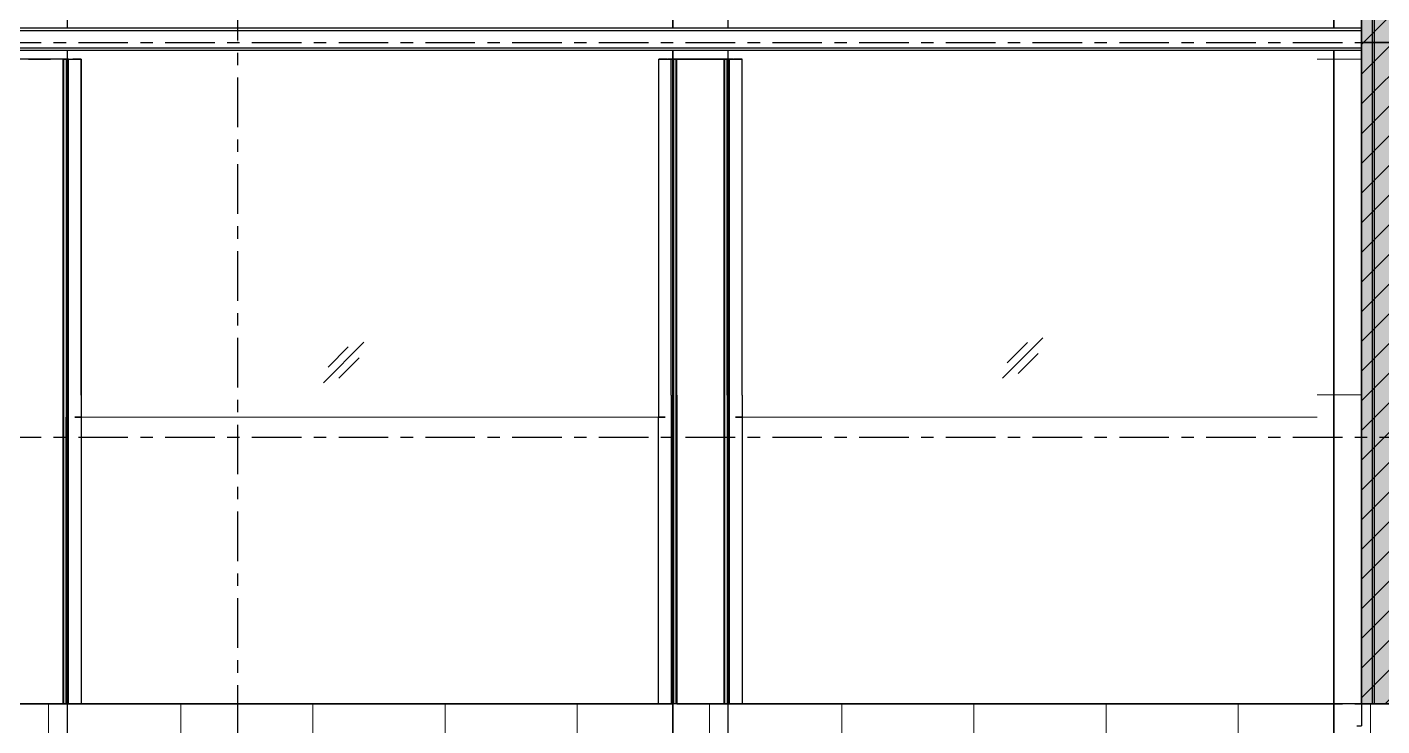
# Model space of a CAD drawing. Header units: millimetres. Extents: x 2519235 to 7246330, y 25937 to 201821.
# Drawn here: x 2954003 to 2960152, y 102190 to 105360 of the extents above; entities that cross this region are included whole.
import ezdxf
from ezdxf.enums import TextEntityAlignment as Align
from ezdxf.xclip import XClip

# ---------------------------------------------------------------- set-up
doc = ezdxf.new("R2010")
doc.units = ezdxf.units.MM
doc.header["$XCLIPFRAME"] = 0
doc.set_wipeout_variables(frame=1)
doc.linetypes.add('HIDDEN', pattern=[0.375, 0.25, -0.125])
doc.linetypes.add('TA_GL_000.90000', pattern=[2.475, 0.9, -0.225, 0.225, -0.225, 0.9])
for name, color, linetype in [('000 - 0_HIDE_OBJ_FRAMING_DEF_SUB_1', 7, 'Continuous'), ('000 - 0_SYM_DWG_GRID-BUBBLE_MAIN_COLOR_1', 7, 'Continuous'), ('000 - 0_SYM_DWG_GRIDLINE_MAIN_COLOR_251', 7, 'Continuous'), ('000 - 0_SYM_DWG_LEVEL_TEXT', 7, 'Continuous'), ('000 - CONCRETE_COL_HATCH_', 7, 'Continuous'), ('000 - CONCRETE_COL_WIPEOUT_', 7, 'Continuous'), ('000 - CONCRETE_PRECAST_CUT_COLOR_3', 7, 'Continuous'), ('000 - CONCRETE_PRECAST_HATCH_', 7, 'Continuous'), ('010 - ASPG_FRAMING_MAIN_COLOR_1', 7, 'Continuous'), ('010 - ASPG_FRAMING_MAIN_COLOR_2', 7, 'Continuous'), ('010 - ASPG_FRAMING_WIPEOUT_', 7, 'Continuous'), ('_Wall-PRECAST-E1', 7, 'HIDDEN'), ('_งานโครงสร้าง', 7, 'Continuous'), ('A-GENM', 7, 'Continuous'), ('A-GLAZ-CURT', 7, 'Continuous')]:
    doc.layers.add(name, color=color, linetype=linetype)
doc.layers.add('A-FLOR-HRAL', color=7, linetype='Continuous', lineweight=35)
doc.layers.add('P-SANR-FIXT', color=7, linetype='Continuous', lineweight=35)
doc.styles.add('Arial', font='arial.ttf', dxfattribs={"height": 300})
doc.styles.add('Arial_1', font='arial.ttf', dxfattribs={"height": 250})
doc.styles.add('TA', font='', dxfattribs={"height": 4.5})
doc.styles.get('TA').set_extended_font_data('Cordia New')

# ---------------------------------------------------------------- blocks, each defined once
blk = doc.blocks.new('Railing - Railing-19082426-ENTRANCE 1 - ELEVATION 1')
at = {"layer": '000 - 0_HIDE_OBJ_FRAMING_DEF_SUB_1', "color": 7, "lineweight": 9}
for q in [(3000318.6, 102290), (3000317.8, 102290)]:
    blk.add_line((3000167.7, 102290), q, dxfattribs=at)
blk = doc.blocks.new('PB-DRAIN-CHANNEL_TYPE B_GRATING - 175W X 100D-33414423-ENTRANCE 1 - ELEVATION 1')
at = {"layer": '000 - 0_HIDE_OBJ_FRAMING_DEF_SUB_1', "color": 7}
for p, q in [((3002697.7, 102290), (3002692.7, 102290)), ((3002862.7, 102290), (3002867.7, 102290))]:
    blk.add_line(p, q, dxfattribs=at)
at = {"layer": '000 - 0_HIDE_OBJ_FRAMING_DEF_SUB_1', "color": 7, "lineweight": 9}
for p, q in [((3002697.7, 102290), (3002862.7, 102290)), ((3002862.7, 102290), (3002697.7, 102290))]:
    blk.add_line(p, q, dxfattribs=at)
blk = doc.blocks.new('Railing - Railing-24173574-ENTRANCE 1 - ELEVATION 1')
at = {"layer": '000 - 0_HIDE_OBJ_FRAMING_DEF_SUB_1', "color": 7, "lineweight": 9}
for p, q in [((3000366.9, 102290), (3000537.7, 102290)), ((3000367.7, 102290), (3000537.7, 102290)), ((3000587.7, 102290), (3001517.7, 102290)), ((3000587.7, 102290), (3001517.7, 102290))]:
    blk.add_line(p, q, dxfattribs=at)
blk = doc.blocks.new('Railing - Railing-25432280-ENTRANCE 1 - ELEVATION 1')
at = {"layer": '000 - 0_HIDE_OBJ_FRAMING_DEF_SUB_1', "color": 7, "lineweight": 9}
for p, q in [((3000537.7, 102290), (3000204.7, 102290)), ((3000537.7, 102290), (3000204.7, 102290)), ((3001737.7, 102290), (3000587.7, 102290)), ((3001737.7, 102290), (3000587.7, 102290)), ((3002392.7, 102290), (3001787.7, 102290)), ((3002392.7, 102290), (3001787.7, 102290)), ((3002880.7, 102290), (3002692.7, 102290)), ((3002880.7, 102290), (3002692.7, 102290))]:
    blk.add_line(p, q, dxfattribs=at)
blk = doc.blocks.new('Railing - Railing-25547395-ENTRANCE 1 - ELEVATION 1')
at = {"layer": '000 - 0_HIDE_OBJ_FRAMING_DEF_SUB_1', "color": 7, "lineweight": 9}
for p, q in [((3000204.7, 103590), (3002880.7, 103590)), ((3000204.7, 103590), (3002880.7, 103590)), ((3000204.7, 102290), (3002880.7, 102290)), ((3000204.7, 102290), (3002880.7, 102290))]:
    blk.add_line(p, q, dxfattribs=at)
blk = doc.blocks.new('Railing - Railing-25547433-ENTRANCE 1 - ELEVATION 1')
at = {"layer": '000 - 0_HIDE_OBJ_FRAMING_DEF_SUB_1', "color": 7, "lineweight": 9}
for p, q in [((3003204.7, 103590), (3005842.7, 103590)), ((3003204.7, 103590), (3005842.7, 103590)), ((3003204.7, 102290), (3005917.7, 102290)), ((3003204.7, 102290), (3005917.7, 102290))]:
    blk.add_line(p, q, dxfattribs=at)
blk = doc.blocks.new('Enrance Curtain Wall Panel Edge 4_3000 - Enrance Curtain Wall Panel Edge 4_3000-8185683-ENTRANCE 1 - ELEVATION 1')
at = {"layer": '000 - 0_HIDE_OBJ_FRAMING_DEF_SUB_1', "color": 7}
for p, q in [((3000537.7, 102290), (3000182.7, 102290)), ((3000182.7, 102290), (3000537.7, 102290)), ((3001467.7, 102290), (3000587.7, 102290)), ((3000587.7, 102290), (3001467.7, 102290)), ((3001467.7, 102290), (3001617.7, 102290)), ((3001617.7, 102290), (3001467.7, 102290)), ((3001617.7, 102290), (3001737.7, 102290)), ((3001617.7, 102290), (3001737.7, 102290)), ((3001787.7, 102290), (3002392.7, 102290)), ((3001787.7, 102290), (3002392.7, 102290)), ((3002692.7, 102290), (3002869.9, 102290)), ((3002692.7, 102290), (3002862.3, 102290)), ((3002880.7, 102290), (3002852.2, 102290)), ((3002852.2, 102290), (3002891.4, 102290)), ((3002858, 102290), (3002852.6, 102290)), ((3002852.6, 102290), (3002880.7, 102290)), ((3002878.7, 102290), (3002858, 102290)), ((3002880.7, 102290), (3002882.7, 102290)), ((3002882.7, 102290), (3002880.7, 102290)), ((3002890.9, 102290), (3002880.7, 102290))]:
    blk.add_line(p, q, dxfattribs=at)
blk = doc.blocks.new('DPA_Curved type A_Corner 2 - Curved Type A_corner 2-V41-ENTRANCE 1 - ELEVATION 1')
at = {"layer": '000 - 0_HIDE_OBJ_FRAMING_DEF_SUB_1', "color": 7}
for p, q in [((3007542.7, 108290), (3006042.7, 108290)), ((3006042.7, 108290), (3006092.7, 108290)), ((3006042.7, 105290), (3006042.7, 108290)), ((3006042.7, 105290), (3006042.7, 108290)), ((3006092.7, 108290), (3006102.7, 108290)), ((3006092.7, 105290), (3006092.7, 108290)), ((3006092.7, 105290), (3006092.7, 108290)), ((3006102.7, 108290), (3007482.7, 108290)), ((3006102.7, 105290), (3006102.7, 108290)), ((3007482.7, 108290), (3007492.7, 108290)), ((3007482.7, 105290), (3007482.7, 108290)), ((3007492.7, 108290), (3007542.7, 108290)), ((3007492.7, 105290), (3007492.7, 108290)), ((3007492.7, 105290), (3007492.7, 108290)), ((3007542.7, 108290), (3007542.7, 105290)), ((3007542.7, 105290), (3007542.7, 108290)), ((3006092.7, 105290), (3006042.7, 105290)), ((3006042.7, 105290), (3007542.7, 105290)), ((3006102.7, 105290), (3006092.7, 105290)), ((3007482.7, 105290), (3006102.7, 105290)), ((3007492.7, 105290), (3007482.7, 105290)), ((3007542.7, 105290), (3007492.7, 105290))]:
    blk.add_line(p, q, dxfattribs=at)
blk = doc.blocks.new('Enrance Curtain Wall Panel Edge 5a - Enrance Curtain Wall Panel Edge 5a-28915756-ENTRANCE 1 - ELEVATION 1')
at = {"layer": '000 - 0_HIDE_OBJ_FRAMING_DEF_SUB_1', "color": 7}
for p, q in [((3000167.7, 105215), (2999917.7, 105215)), ((3000042.7, 105215), (2999935, 105215)), ((3000042.7, 105215), (2999992.7, 105215)), ((2999992.7, 105215), (3000042.7, 105215)), ((3000150.5, 105215), (3000042.7, 105215)), ((3000092.7, 105215), (3000042.7, 105215)), ((3000042.7, 105215), (3000092.7, 105215)), ((3000150.5, 103690), (3000150.5, 105215)), ((3000153.3, 105215), (3000163.5, 105215)), ((3000153.3, 103690), (3000153.3, 105215)), ((3000163.5, 105215), (3000163.5, 103690)), ((3000163.5, 105215), (3000163.5, 103690)), ((3000174.9, 105215), (3000165.5, 105215)), ((3000167.7, 105215), (3000191.7, 105215)), ((3000174.9, 105215), (3000231.6, 105215)), ((3000174.9, 103690), (3000174.9, 105215)), ((3000204.7, 105215), (3000194.5, 105215)), ((3000204.7, 105215), (3000202.7, 105215)), ((3000202.7, 105215), (3000204.7, 105215)), ((3000231.6, 105215), (3000204.7, 105215)), ((3000231.6, 103690), (3000231.6, 105215)), ((3000232.9, 103690), (3000232.9, 105215)), ((3002852.6, 105215), (3002852.6, 103690)), ((3002880.7, 105215), (3002853.9, 105215)), ((3002853.9, 105215), (3002910.6, 105215)), ((3002853.9, 103690), (3002853.9, 105215)), ((3002890.9, 105215), (3002880.7, 105215)), ((3002880.7, 105215), (3002882.7, 105215)), ((3002882.7, 105215), (3002880.7, 105215)), ((3002917.7, 105215), (3002893.8, 105215)), ((3002910.6, 105215), (3002920, 105215)), ((3002910.6, 103690), (3002910.6, 105215)), ((3003167.7, 105215), (3002917.7, 105215)), ((3002922, 103690), (3002922, 105215)), ((3002922, 105215), (3002932.2, 105215)), ((3002922, 103690), (3002922, 105215)), ((3002932.2, 103690), (3002932.2, 105215)), ((3002935, 105215), (3003042.7, 105215)), ((3002935, 103690), (3002935, 105215)), ((3003042.7, 105215), (3002992.7, 105215)), ((3002992.7, 105215), (3003042.7, 105215)), ((3003042.7, 105215), (3003150.5, 105215)), ((3003092.7, 105215), (3003042.7, 105215)), ((3003042.7, 105215), (3003092.7, 105215)), ((3003150.5, 103690), (3003150.5, 105215)), ((3003153.3, 105215), (3003163.5, 105215)), ((3003153.3, 103690), (3003153.3, 105215)), ((3003163.5, 105215), (3003163.5, 103690)), ((3003163.5, 103690), (3003163.5, 105215)), ((3003165.5, 105215), (3003174.9, 105215)), ((3003191.7, 105215), (3003167.7, 105215)), ((3003174.9, 103690), (3003174.9, 105215)), ((3003175.4, 105215), (3003231.6, 105215)), ((3003204.7, 105215), (3003194.5, 105215)), ((3003204.7, 105215), (3003202.7, 105215)), ((3003202.7, 105215), (3003204.7, 105215)), ((3003231.6, 105215), (3003204.7, 105215)), ((3003231.6, 103690), (3003231.6, 105215)), ((3003232.9, 103690), (3003232.9, 105215)), ((3000150.5, 103590), (3000150.5, 103690)), ((3000153.3, 103590), (3000153.3, 103690)), ((3000163.5, 103690), (3000163.5, 103590)), ((3000163.5, 103690), (3000163.5, 103590)), ((3000174.9, 103590), (3000174.9, 103690)), ((3000231.6, 103690), (3000231.6, 103590)), ((3002853.9, 103590), (3002853.9, 103690)), ((3002910.6, 103690), (3002910.6, 103590)), ((3002922, 103590), (3002922, 103690)), ((3002922, 103590), (3002922, 103690)), ((3002932.2, 103590), (3002932.2, 103690)), ((3002935, 103690), (3002935, 103590)), ((3003150.5, 103590), (3003150.5, 103690)), ((3003153.3, 103590), (3003153.3, 103690)), ((3003163.5, 103690), (3003163.5, 103590)), ((3003163.5, 103690), (3003163.5, 103590)), ((3003174.9, 103590), (3003174.9, 103690)), ((3003231.6, 103690), (3003231.6, 103590)), ((3000150.5, 102290), (3000150.5, 103590)), ((3000153.3, 102290), (3000153.3, 103590)), ((3000163.5, 103590), (3000163.5, 102290)), ((3000163.5, 102290), (3000163.5, 103590)), ((3000174.9, 102290), (3000174.9, 103590)), ((3000204.7, 103590), (3000202.7, 103590)), ((3000202.7, 103590), (3000204.7, 103590)), ((3000233, 103590), (3000204.7, 103590)), ((3000204.7, 103590), (3000231.6, 103590)), ((3000231.6, 103590), (3000232.4, 103590)), ((3000233.2, 102290), (3000233.2, 103590)), ((3002852.2, 102290), (3002852.2, 103590)), ((3002852.5, 103590), (3002880.7, 103590)), ((3002853.1, 103590), (3002853.9, 103590)), ((3002880.7, 103590), (3002853.9, 103590)), ((3002882.7, 103590), (3002880.7, 103590)), ((3002880.7, 103590), (3002882.7, 103590)), ((3002910.6, 103590), (3002910.6, 102290)), ((3002922, 102290), (3002922, 103590)), ((3002922, 102290), (3002922, 103590)), ((3002932.2, 102290), (3002932.2, 103590)), ((3002935, 103590), (3002935, 102290)), ((3003150.5, 102290), (3003150.5, 103590)), ((3003153.3, 102290), (3003153.3, 103590)), ((3003163.5, 103590), (3003163.5, 102290)), ((3003163.5, 103590), (3003163.5, 102290)), ((3003174.9, 102290), (3003174.9, 103590)), ((3003202.7, 103590), (3003204.7, 103590)), ((3003204.7, 103590), (3003202.7, 103590)), ((3003204.7, 103590), (3003233, 103590)), ((3003231.6, 103590), (3003204.7, 103590)), ((3003231.6, 103590), (3003232.4, 103590)), ((3003233.2, 102290), (3003233.2, 103590)), ((2999917.7, 102290), (3000167.7, 102290)), ((3000042.7, 102290), (2999935, 102290)), ((2999994.4, 102290), (2999999.4, 102290)), ((2999999.4, 102290), (2999994.4, 102290)), ((2999999.8, 102290), (3000042.7, 102290)), ((3000042.7, 102290), (2999999.8, 102290)), ((3000150.5, 102290), (3000042.7, 102290)), ((3000042.7, 102290), (3000092.7, 102290)), ((3000092.7, 102290), (3000042.7, 102290)), ((3000153.3, 102290), (3000150.5, 102290)), ((3000163.5, 102290), (3000153.3, 102290)), ((3000165.5, 102290), (3000163.5, 102290)), ((3000174.9, 102290), (3000165.5, 102290)), ((3000167.7, 102290), (3000191.7, 102290)), ((3000233.2, 102290), (3000174.9, 102290)), ((3000194.5, 102290), (3000204.8, 102290)), ((3000204.7, 102290), (3000202.7, 102290)), ((3000202.7, 102290), (3000204.7, 102290)), ((3000232.9, 102290), (3000204.7, 102290)), ((3000204.7, 102290), (3000233.2, 102290)), ((3000206.7, 102290), (3000227.5, 102290)), ((3001467.7, 102290), (3000215.4, 102290)), ((3000215.4, 102290), (3001467.7, 102290)), ((3000227.5, 102290), (3000232.9, 102290)), ((3001467.7, 102290), (3001617.7, 102290)), ((3001617.7, 102290), (3001467.7, 102290)), ((3001617.7, 102290), (3002872.1, 102290)), ((3001617.7, 102290), (3002872.1, 102290)), ((3002910.6, 102290), (3002852.2, 102290)), ((3002852.2, 102290), (3002880.7, 102290)), ((3002880.7, 102290), (3002852.6, 102290)), ((3002852.6, 102290), (3002858, 102290)), ((3002878.7, 102290), (3002858, 102290)), ((3002880.7, 102290), (3002882.7, 102290)), ((3002882.7, 102290), (3002880.7, 102290)), ((3002880.7, 102290), (3002890.9, 102290)), ((3002917.7, 102290), (3002893.8, 102290)), ((3002910.6, 102290), (3002920, 102290)), ((3003167.7, 102290), (3002917.7, 102290)), ((3002922, 102290), (3002920, 102290)), ((3002932.2, 102290), (3002922, 102290)), ((3002935, 102290), (3002932.2, 102290)), ((3002935, 102290), (3003042.7, 102290)), ((3002992.7, 102290), (3003042.7, 102290)), ((3003042.7, 102290), (3002992.7, 102290)), ((3003042.7, 102290), (3003150.5, 102290)), ((3003042.7, 102290), (3003092.7, 102290)), ((3003092.7, 102290), (3003042.7, 102290)), ((3003153.3, 102290), (3003150.5, 102290)), ((3003163.5, 102290), (3003153.3, 102290)), ((3003165.5, 102290), (3003163.5, 102290)), ((3003165.5, 102290), (3003174.9, 102290)), ((3003191.7, 102290), (3003167.7, 102290)), ((3003233.2, 102290), (3003174.9, 102290)), ((3003194.5, 102290), (3003204.8, 102290)), ((3003204.7, 102290), (3003202.7, 102290)), ((3003202.7, 102290), (3003204.7, 102290)), ((3003232.9, 102290), (3003204.7, 102290)), ((3003204.7, 102290), (3003233.2, 102290)), ((3003227.5, 102290), (3003206.7, 102290)), ((3004467.7, 102290), (3003215.4, 102290)), ((3003215.4, 102290), (3004467.7, 102290)), ((3003227.5, 102290), (3003232.9, 102290)), ((3004467.7, 102290), (3004617.7, 102290)), ((3004617.7, 102290), (3004467.7, 102290)), ((3004617.7, 102290), (3005917.7, 102290)), ((3004617.7, 102290), (3005917.7, 102290))]:
    blk.add_line(p, q, dxfattribs=at)
blk = doc.blocks.new('DPA_Curved type A_Corner 2 - Curved Type A_corner 2-31216936-ENTRANCE 1 - ELEVATION 1')
at = {"layer": '000 - 0_HIDE_OBJ_FRAMING_DEF_SUB_1', "color": 7}
for p, q in [((3007542.7, 105290), (3006042.7, 105290)), ((3006042.7, 105290), (3006092.7, 105290)), ((3006042.7, 102290), (3006042.7, 105290)), ((3006042.7, 102290), (3006042.7, 105290)), ((3006092.7, 105290), (3006102.7, 105290)), ((3006092.7, 102290), (3006092.7, 105290)), ((3006092.7, 102290), (3006092.7, 105290)), ((3006102.7, 105290), (3007482.7, 105290)), ((3006102.7, 102290), (3006102.7, 105290)), ((3007482.7, 105290), (3007492.7, 105290)), ((3007482.7, 102290), (3007482.7, 105290)), ((3007492.7, 105290), (3007542.7, 105290)), ((3007492.7, 102290), (3007492.7, 105290)), ((3007492.7, 102290), (3007492.7, 105290)), ((3007542.7, 105290), (3007542.7, 102290)), ((3007542.7, 102290), (3007542.7, 105290)), ((3006092.7, 102290), (3006042.7, 102290)), ((3006042.7, 102290), (3007542.7, 102290)), ((3006102.7, 102290), (3006092.7, 102290)), ((3007482.7, 102290), (3006102.7, 102290)), ((3007492.7, 102290), (3007482.7, 102290)), ((3007542.7, 102290), (3007492.7, 102290))]:
    blk.add_line(p, q, dxfattribs=at)
blk = doc.blocks.new('Enrance Curtain Wall Panel Edge 4_3000 - Enrance Curtain Wall Panel Edge 4_3000-25525582-ENTRANCE 1 - ELEVATION 1')
at = {"layer": '000 - 0_HIDE_OBJ_FRAMING_DEF_SUB_1', "color": 7}
for p, q in [((3002880.7, 102290), (3002852.2, 102290)), ((3002852.2, 102290), (3002891.4, 102290)), ((3002858, 102290), (3002852.6, 102290)), ((3002852.6, 102290), (3002880.7, 102290)), ((3002878.7, 102290), (3002858, 102290)), ((3002890.9, 102290), (3002880.7, 102290)), ((3002880.7, 102290), (3002882.7, 102290)), ((3002882.7, 102290), (3002880.7, 102290))]:
    blk.add_line(p, q, dxfattribs=at)
blk = doc.blocks.new('Railing - RL8A_Baluster Post _Mid_-27168255-ENTRANCE 1 - ELEVATION 1')
at = {"layer": '000 - 0_HIDE_OBJ_FRAMING_DEF_SUB_1', "color": 7, "lineweight": 9}
for p, q in [((3000324.3, 102290), (3000318.6, 102290)), ((3000318.6, 102290), (3000324.3, 102290)), ((3000342.7, 102290), (3000325.1, 102290)), ((3000325.1, 102290), (3000342.7, 102290)), ((3000342.7, 102290), (3000366.9, 102290)), ((3000366.9, 102290), (3000342.7, 102290))]:
    blk.add_line(p, q, dxfattribs=at)
blk = doc.blocks.new('Railing - Railing-30880252-ENTRANCE 1 - ELEVATION 1')
at = {"color": 7}
blk.add_blockref('Railing - RL8A_Baluster Post _Mid_-27168255-ENTRANCE 1 - ELEVATION 1', (0, 0), dxfattribs=at)
blk = doc.blocks.new('W-1-PP17-ENT1_REV02_20260415-155428_PP17_ENT1_EX_ELE1')
at = {"layer": '000 - 0_HIDE_OBJ_FRAMING_DEF_SUB_1', "lineweight": 9}
h = blk.add_hatch(dxfattribs=at)
h.set_pattern_fill('FP_17', style=0, pattern_type=2)
h.set_pattern_definition([(90, (5099.8, 101290), (-1200, 7e-14), []), (180, (5099.8, 101290), (-3e-13, -2400), [])])
h.paths.add_polyline_path([(4899.8, 102290), (5099.8, 102290), (5099.8, 105215), (4899.8, 105215), (4899.8, 102354.8)])
h = blk.add_hatch(dxfattribs=at)
h.set_pattern_fill('FP_10', style=0, pattern_type=2)
h.set_pattern_definition([(90, (-17700.16, 101390), (-600, 4e-14), [])])
h.paths.add_polyline_path([(-18050.2, 101990), (5079.9, 101990), (5079.9, 102290), (-18050.2, 102290), (-18050.2, 102050.1)])
h = blk.add_hatch(dxfattribs=at)
h.set_pattern_fill('FP_15', style=0, pattern_type=2)
h.set_pattern_definition([(90, (3899.84, 101390), (-600, 4e-14), [])])
h.paths.add_polyline_path([(8850.6, 101990), (11360.1, 101990), (11360.1, 102290), (5099.8, 102290), (5099.8, 102190), (5079.9, 102189.7), (5079.9, 101990), (8647, 101990)])
h.paths.add_polyline_path([(11781.4, 101990), (11781.4, 102290), (11510.1, 102290), (11510.1, 101990), (11701.6, 101990)])
at = {"layer": '000 - 0_HIDE_OBJ_FRAMING_DEF_SUB_1', "color": 7, "lineweight": 9}
for p, q in [((4899.8, 105215), (5099.8, 105215)), ((5099.8, 105215), (5099.8, 102290)), ((-10050.2, 102290), (5079.9, 102290)), ((-775.2, 102290), (1974.8, 102290)), ((-775.2, 102290), (1974.8, 102290)), ((2224.8, 102290), (4974.8, 102290)), ((4974.8, 102290), (4899.8, 102290)), ((5099.8, 102290), (4949.8, 102290)), ((5099.8, 102190), (5099.8, 102290)), ((5099.8, 102290), (11342.7, 102290)), ((5079.9, 102190), (5099.8, 102190))]:
    blk.add_line(p, q, dxfattribs=at)
at = {"layer": '000 - 0_HIDE_OBJ_FRAMING_DEF_SUB_1', "color": 7}
for p, q in [((388.3, 103746.8), (572.2, 103930.7)), ((3470.9, 103766.9), (3654.8, 103950.7)), ((3492.1, 103837.6), (3584.1, 103929.5)), ((409.6, 103817.6), (501.5, 103909.5)), ((3541.6, 103788.1), (3633.5, 103880)), ((459.1, 103768.1), (551, 103860)), ((-775.2, 102290), (-768, 102290)), ((-405.2, 102290), (-775.2, 102290)), ((-775.2, 102290), (1974.8, 102290)), ((1974.8, 102290), (-775.2, 102290)), ((-625.1, 102290), (-775.2, 102290)), ((-768, 102290), (-709.7, 102290)), ((-740.2, 102290), (-738.2, 102290)), ((-738.2, 102290), (-710, 102290)), ((-405.2, 102290), (-600.2, 102290)), ((-405.2, 102290), (-575.2, 102290)), ((574.8, 102290), (-355.2, 102290)), ((794.8, 102290), (-355.2, 102290)), ((794.8, 102290), (-355.2, 102290)), ((794.8, 102290), (624.8, 102290)), ((1449.8, 102290), (844.8, 102290)), ((1449.8, 102290), (844.8, 102290)), ((1449.8, 102290), (844.8, 102290)), ((1774.2, 102290), (1749.8, 102290)), ((1924.8, 102290), (1749.8, 102290)), ((1949.8, 102290), (1749.8, 102290)), ((1949.8, 102290), (1749.8, 102290)), ((1949.8, 102290), (1825.1, 102290)), ((2224.8, 102290), (4974.8, 102290)), ((4974.8, 102290), (2224.8, 102290)), ((5099.8, 102290), (4974.8, 102290)), ((5099.8, 102290), (5099.8, 102190)), ((5079.9, 102190), (5099.8, 102190))]:
    blk.add_line(p, q, dxfattribs=at)
at = {"layer": 'A-FLOR-HRAL', "color": 7, "lineweight": 9}
for name in ['Railing - Railing-25547395-ENTRANCE 1 - ELEVATION 1', 'Railing - Railing-25547433-ENTRANCE 1 - ELEVATION 1', 'Railing - Railing-19082426-ENTRANCE 1 - ELEVATION 1', 'Railing - Railing-25432280-ENTRANCE 1 - ELEVATION 1', 'Railing - Railing-30880252-ENTRANCE 1 - ELEVATION 1', 'Railing - Railing-24173574-ENTRANCE 1 - ELEVATION 1']:
    blk.add_blockref(name, (-3000942.9, 0), dxfattribs=at)
at = {"layer": 'A-GENM', "color": 7}
for name in ['Enrance Curtain Wall Panel Edge 5a - Enrance Curtain Wall Panel Edge 5a-28915756-ENTRANCE 1 - ELEVATION 1', 'Enrance Curtain Wall Panel Edge 4_3000 - Enrance Curtain Wall Panel Edge 4_3000-8185683-ENTRANCE 1 - ELEVATION 1', 'Enrance Curtain Wall Panel Edge 4_3000 - Enrance Curtain Wall Panel Edge 4_3000-25525582-ENTRANCE 1 - ELEVATION 1']:
    blk.add_blockref(name, (-3000942.9, 0), dxfattribs=at)
at = {"layer": 'A-GLAZ-CURT', "color": 7}
for name in ['DPA_Curved type A_Corner 2 - Curved Type A_corner 2-V41-ENTRANCE 1 - ELEVATION 1', 'DPA_Curved type A_Corner 2 - Curved Type A_corner 2-31216936-ENTRANCE 1 - ELEVATION 1']:
    blk.add_blockref(name, (-3000942.9, 0), dxfattribs=at)
at = {"layer": 'P-SANR-FIXT', "color": 7}
blk.add_blockref('PB-DRAIN-CHANNEL_TYPE B_GRATING - 175W X 100D-33414423-ENTRANCE 1 - ELEVATION 1', (-3000942.9, 0), dxfattribs=at)
blk = doc.blocks.new('*U1062')
at = {"color": 7}
blk.add_point((0, 0), dxfattribs=at)
at = {"layer": '000 - 0_SYM_DWG_LEVEL_TEXT', "color": 7, "style": 'Arial_1'}
for tag, p in [('LV_NAME_1', (-575.78, 11.92)), ('LV_NAME_2', (-575.79, 6.83)), ('LV_NAME_3', (-575.8, 1.74))]:
    blk.add_attdef(tag, p, '', height=3, dxfattribs=at)
blk = doc.blocks.new('*U2769')
at = {"layer": '000 - 0_SYM_DWG_GRIDLINE_MAIN_COLOR_251', "color": 7, "linetype": 'ByBlock', "ltscale": 5}
blk.add_line((20, 0), (-313.8, 0), dxfattribs=at)
at = {"color": 7, "style": 'TA', "flags": 1}
blk.add_attdef('LOCATION', (6, -6), '', height=4.5, rotation=270, dxfattribs=at)
at = {"layer": '000 - 0_SYM_DWG_GRID-BUBBLE_MAIN_COLOR_1', "color": 7, "style": 'Arial'}
blk.add_attdef('GRID-HEAD', text='', height=4, rotation=90, dxfattribs=at).set_placement((42.25, 0), align=Align.MIDDLE_CENTER)
blk = doc.blocks.new('*U1068')
at = {"layer": '000 - 0_SYM_DWG_GRIDLINE_MAIN_COLOR_251', "color": 7, "linetype": 'ByBlock', "ltscale": 5}
blk.add_line((20, 0), (-878, 0), dxfattribs=at)
at = {"color": 7, "style": 'TA', "flags": 1}
blk.add_attdef('LOCATION', (6, -6), '', height=4.5, rotation=270, dxfattribs=at)
blk = doc.blocks.new('W-1-PP17-ENT1_REV02_20260415-160509_PP17_ENT1_ELE1_DIMS_1')
at = {"color": 7, "xscale": 50, "yscale": 50, "zscale": 50}
for p in [(0, 105290), (0, 103500), (0, 102290)]:
    blk.add_blockref('*U1062', p, dxfattribs=at)
at = {"layer": '000 - 0_SYM_DWG_GRIDLINE_MAIN_COLOR_251', "color": 7, "linetype": 'TA_GL_000.90000', "xscale": 50, "yscale": 50, "zscale": 50}
for name, p, rotation in [('*U2769', (0, 100000), 270), ('*U1068', (-24600, 105290), 180), ('*U1068', (-24600, 103500), 180), ('*U1068', (-24600, 102290), 180)]:
    blk.add_blockref(name, p, dxfattribs=dict(at, rotation=rotation))
blk = doc.blocks.new('W-1-PP17-ENT1_REV02_20260415-160712_PP17_ENT1_SE_ELE1')
at = {"layer": '_Wall-PRECAST-E1', "color": 7}
for points in [[(5100, 105290), (6600, 105290), (6600, 108290), (5100, 108290)], [(5100, 105290), (6600, 105290), (6600, 102290), (5100, 102290)]]:
    blk.add_lwpolyline(points, close=True, dxfattribs=at)
at = {"layer": '_งานโครงสร้าง', "color": 7}
for p, q in [((4975, 114690), (4975, 100790)), ((1975, 114340), (1975, 100790)), ((2225, 114340), (2225, 100790))]:
    blk.add_line(p, q, dxfattribs=at)
at = {"layer": '_งานโครงสร้าง', "color": 7, "extrusion": (-1.22465e-16, 1, 0)}
for p, q in [((-775.2, 111490), (-775.2, 100790)), ((1974.8, 100790), (1974.8, 106940)), ((2224.8, 106940), (2224.8, 100790)), ((4974.8, 100790), (4974.8, 106940))]:
    blk.add_line(p, q, dxfattribs=at)
blk = doc.blocks.new('*U1681')
at = {"layer": '000 - CONCRETE_COL_HATCH_'}
h = blk.add_hatch(dxfattribs=at)
h.set_pattern_fill('AR-CONC', scale=0.04)
h.set_pattern_definition([(50, (12000, -279306.8257), (7.28738676, -0.63756342), [0.762, -8.382]), (355, (12000, -279306.826), (-1.40973686, 7.6422738), [0.6096, -6.70562337]), (100.4514447, (12000.607, -279306.879), (5.87764988, 7.00471008), [0.64760035, -7.12360978]), (46.1842, (12000, -279304.794), (10.84316164, -1.68169312), [1.143, -12.573]), (96.6355576, (12000.904, -279304.934), (9.49616536, 9.897045), [0.97140093, -10.68542433]), (351.184151, (12000, -279304.794), (9.49616536, 9.897045), [0.9143987, -10.05838928]), (21, (12001.016, -279305.3017), (6.06457565, -4.09060793), [0.762, -8.382]), (326, (12001.016, -279305.302), (2.47208113, 7.36751864), [0.6096, -6.7056]), (71.451445, (12001.5214, -279305.6426), (8.53665677, 3.27691076), [0.64760035, -7.1235975]), (37.5, (12000, -279306.8257), (0.12354413, 3.382201555), [0, -6.62432, 0, -6.8072, 0, -6.731]), (7.5, (12000, -279306.8257), (2.6727865, 4.007222993), [0, -3.88112, 0, -6.47192, 0, -2.5654]), (327.5, (11997.7343, -279306.8257), (5.423623807, -0.22914976), [0, -2.54, 0, -7.9248, 0, -10.5156]), (317.5, (11996.7183, -279306.8257), (5.925167255, 1.01705964), [0, -3.302, 0, -5.26288, 0, -7.4676])])
h.paths.add_polyline_path([(0, 0), (6000, 0), (6000, 12400), (0, 12400)])
blk = doc.blocks.new('A$Cad1447f0')
at = {"color": 7}
blk.add_blockref('*U1681', (16500, -12000), dxfattribs=at)
at = {"layer": '000 - CONCRETE_PRECAST_HATCH_'}
h = blk.add_hatch(dxfattribs=at)
h.set_pattern_fill('ANSI31', scale=30)
h.paths.add_polyline_path([(16500, -12000), (22500, -12000), (22500, 400), (16500, 400)])
at = {"color": 7}
blk.add_lwpolyline([(16500, -12000), (22500, -12000), (22500, 400), (16500, 400)], close=True, dxfattribs=at)
at = {"layer": '000 - CONCRETE_PRECAST_CUT_COLOR_3', "color": 7}
for points in [[(16500, -9000), (18000, -9000), (18000, -6000), (16500, -6000)], [(16500, -9000), (18000, -9000), (18000, -12000), (16500, -12000)]]:
    blk.add_lwpolyline(points, close=True, dxfattribs=at)
blk = doc.blocks.new('*U1162')
at = {"color": 7}
blk.add_wipeout([(0, -40), (15000, -40), (15000, 40), (0, 40)], dxfattribs=at).dxf.layer = '010 - ASPG_FRAMING_WIPEOUT_'
at = {"layer": '010 - ASPG_FRAMING_MAIN_COLOR_2', "color": 7}
blk.add_lwpolyline([(0, -40), (15000, -40), (15000, 40), (0, 40)], close=True, dxfattribs=at)
at = {"color": 7}
for points in [[(0, 40), (15000, 40), (15000, 50), (0, 50)], [(0, -50), (15000, -50), (15000, -40), (0, -40)]]:
    blk.add_wipeout(points, dxfattribs=at).dxf.layer = '010 - ASPG_FRAMING_WIPEOUT_'
at = {"layer": '010 - ASPG_FRAMING_MAIN_COLOR_1', "color": 7}
for points in [[(0, 40), (15000, 40), (15000, 50), (0, 50)], [(0, -50), (15000, -50), (15000, -40), (0, -40)]]:
    blk.add_lwpolyline(points, close=True, dxfattribs=at)
blk = doc.blocks.new('W-1-PP17-ENT1_REV02_20260417-021153_PP17_ENT1_ASPG_ELE1')
at = {"color": 7, "rotation": 180}
blk.add_blockref('*U1162', (5100, 105305), dxfattribs=at)

msp = doc.modelspace()

# ---------------------------------------------------------------- block references
at = {"color": 7}
ref = msp.add_blockref('W-1-PP17-ENT1_REV02_20260415-155428_PP17_ENT1_EX_ELE1', (2954959.159, 0), dxfattribs=at)
XClip(ref).set_block_clipping_path([(-5363.4704232938, 96626.6495575323), (20426.4039006853, 118826.6489075041)])

# ---------------------------------------------------------------- next in the draw order: block references
ref = msp.add_blockref('W-1-PP17-ENT1_REV02_20260415-160712_PP17_ENT1_SE_ELE1', (2954959.159, 0), dxfattribs=at)
XClip(ref).set_block_clipping_path([(-5363.4704232886, 96626.6495575321), (20426.4039006853, 118826.6489075039)])

# ---------------------------------------------------------------- next in the draw order: block references
ref = msp.add_blockref('A$Cad1447f0', (2943559.141, 114290), dxfattribs=at)
XClip(ref).set_block_clipping_path([(4580.481147158, -17663.3504424639), (31826.421414739, 4536.6489075079)])

# ---------------------------------------------------------------- next in the draw order: block references
ref = msp.add_blockref('W-1-PP17-ENT1_REV02_20260417-021153_PP17_ENT1_ASPG_ELE1', (2954959.159, 0), dxfattribs=at)
XClip(ref).set_block_clipping_path([(-6019.0223256596, 96626.6495575321), (20426.4039006853, 118826.6489075039)])

# ---------------------------------------------------------------- next in the draw order: block references
ref = msp.add_blockref('W-1-PP17-ENT1_REV02_20260415-160509_PP17_ENT1_ELE1_DIMS_1', (2974332.708, 0), dxfattribs=at)
XClip(ref).set_block_clipping_path([(-30000, 96626.6495575321), (-24948.4015403739, 118826.6489075039)])
ref = msp.add_blockref('W-1-PP17-ENT1_REV02_20260415-160509_PP17_ENT1_ELE1_DIMS_1', (2954959.159, 0), dxfattribs=at)
XClip(ref).set_block_clipping_path([(-4660.891537529, 96626.6495575321), (20426.4039006853, 118826.6489075039)])

doc.saveas('drawing.dxf')
